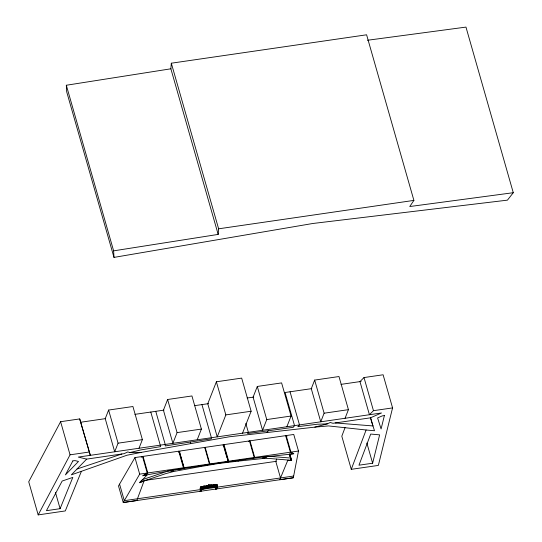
<?xml version="1.0" encoding="UTF-8"?>
<svg xmlns="http://www.w3.org/2000/svg" width="542" height="542" viewBox="0 0 542 542"><rect width="100%" height="100%" fill="white"/><g stroke="black" fill="none" stroke-linecap="round" stroke-linejoin="round"><path stroke-width="0.81" d="M170.872 68.807L66.32 85.25L113.624 250.851L218.175 234.408L170.872 68.807L171.319 63.204L366.602 34.796L413.898 200.398L409.752 206.536L513.274 192.708L465.971 27.1L367.456 40.264M218.175 234.408L218.622 228.812L171.319 63.204M207.959 485.91L208.433 487.57L206.129 487.922L205.655 486.194L206.915 486.079L204.456 486.594M262.477 457.096L218.893 463.051L174.991 469.826L184.226 468.417L183.453 467.766L147.79 472.956L143.603 475.442L167.79 471.133L142.654 479.568L147.106 474.995L142.546 475.822L147.241 473.037L142.512 456.472L134.951 457.577L118.502 485.957L123.237 502.515L293.324 477.773L298.479 451.032L293.75 434.467L286.19 435.572L290.918 452.13L293.866 453.81L267.45 456.662L262.89 458.559L270.018 458.525L291.108 460.3L290.437 457.936M216.488 486.526L217.024 484.365L215.865 484.711L216.59 487.163L209.327 487.468L201.434 489.372L201.245 487.421M216.536 486.269L216.502 488.789L215.818 488.891L216.407 487.333L216.089 486.228M217.091 486.404L216.922 487.075C215.479 484.426 217.349 484.311 216.746 486.526M217.024 484.365L217.498 486.025L216.786 488.898L215.431 489.094L216.177 487.129M372.625 463.22L379.63 434.86L370.714 434.061L358.967 465.199L372.625 463.22L366.853 443.024M392.571 407.902L373.458 410.68L369.427 414.725L359.969 381.602L364 377.557L383.106 374.779L392.571 407.902L378.363 465.409L351.27 469.331L341.812 436.208L345.071 427.557M351.27 469.331L366.107 429.996L374.495 430.754L370.41 417.835L332.984 423.282L330.227 422.489L327.354 423.851L314.807 427.137L229.178 436.805L141.238 452.387L126.889 455.253L71.334 474.86L86.645 459.121L124.071 453.674L127.817 451.94L129.904 452.577L141.238 452.387M108.61 410.057L105.236 418.668L114.694 451.791L118.068 443.18L108.61 410.057L132.925 406.52L142.383 439.643L139.009 448.248M167.62 399.495L163.427 410.199L172.884 443.322L177.085 432.618L167.62 399.495L191.936 395.958L201.394 429.074L197.2 439.786M216.38 381.785L207.769 403.749L217.234 436.872L225.838 414.908L216.38 381.785L241.671 378.106L251.129 411.229L242.525 433.187M203.297 486.133L203.602 488.22L203.297 486.133L204.517 485.95L204.822 488.037M204.348 486.384L204.517 485.95M206.251 485.605L206.516 487.793L206.251 485.605L207.464 485.429L207.728 487.617L207.464 485.429M208.69 484.717L208.257 485.815L208.731 487.468L209.158 486.37L208.69 484.717L209.95 484.534L210.425 486.188L209.991 487.285M210.73 484.948L210.994 487.143L211.204 486.608L212.423 486.431L212.213 486.967L211.949 484.772L210.73 484.948C211.4 490.374 211.827 484.345 209.774 485.652M213.602 484.629L213.907 486.716L213.602 484.629L214.815 484.453L215.12 486.54M214.646 484.887L214.815 484.453M257.294 386.446L253.094 397.157L262.558 430.273L266.752 419.569L257.294 386.446L281.603 382.909L291.068 416.032L286.867 426.737M314.658 380.077L311.284 388.689L320.749 421.812L324.116 413.2L314.658 380.077L338.974 376.541L348.431 409.664L345.058 418.275M60.101 508.681L72.811 477.4L62.154 481.052L46.436 510.679L60.101 508.681L55.48 492.529M81.354 471.432L65.291 510.937L38.184 514.9L28.726 481.777L60.602 421.703L79.708 418.925L90.324 455.334L79.708 418.925M201.509 489.501L200.872 491.059L200.188 491.16L201.509 489.501L201.19 488.396M201.936 489.202L201.136 491.174L199.774 491.37L201.373 488.369L200.899 486.716L201.909 486.736M276.732 459.074L275.783 461.391L280.512 477.949M38.184 514.9L70.06 454.826L60.602 421.703M199.944 488.518L200.899 486.716M201.035 487.014L200.669 487.719L201.319 487.041L201.719 489.08L203.961 488.328M269.408 456.445L262.538 456.994L266.779 456.73L262.335 458.579L237.918 461.167L239.029 460.354M289.408 454.189L292.998 453.701L290.37 452.211L254.706 457.401L253.297 458.369M134.951 457.577L139.68 474.135L123.237 502.515L136.787 500.537L143.996 481.147L139.375 482.746L142.471 479.562L142.844 479.575L140.236 482.251L165.357 473.749L173.318 471.587L169.781 470.869L167.81 471.039L175.012 469.724L170.473 470.741L173.921 471.445L199.144 466.804L198.575 466.235M209.971 486.14L210.242 487.305L212.593 486.906M267.084 432.252L268.229 430.788L293.276 427.306L294.53 425.626L285.065 392.503L311.786 388.614M513.274 192.708L507.434 200.147L312.781 223.494L113.989 257.396L66.686 91.788L66.32 85.25M222.958 445.314L223.534 444.684L228.263 461.249L227.694 461.872M223.392 445.253L223.968 444.623L249.469 440.91L254.205 457.475L252.796 458.437M254.205 457.475L228.697 461.181L228.121 461.818L227.45 459.453M212.288 485.307L212.762 486.96L212.288 485.307L213.765 485.165L214.239 486.818L213.609 486.987M201.434 489.372L202.2 488.586L204.93 488.247M216.339 486.364L217.498 486.025M238.548 460.415L237.45 461.222L218.731 463.471L199.625 466.723L199.063 466.167M248.534 441.554L249.469 440.91M249.035 441.486L249.977 440.836L285.641 435.646L286.955 436.398M141.171 457.272L142.512 456.472M209.198 485.679L201.312 486.824L201.78 488.484L216.942 486.276L212.762 486.96M201.312 486.824L203.894 486.601L204.361 488.254L205.899 487.956L205.404 486.228M214.666 485.043L216.468 484.623L216.983 486.418M370.41 417.835L381.46 412.977L78.299 457.082L86.645 459.121M201.035 487.841L200.506 488.024L200.974 489.683M77.032 468.999L121.808 454.006M289.293 454.155L291.664 460.585L287.816 460.219L279.774 479.731L293.324 477.773M211.543 485.497L213.765 485.165M129.904 452.577L140.866 449.914L160.669 446.628L150.791 412.042M207.566 486.032L208.853 485.815M204.436 486.465L205.432 486.303M155.764 411.317L165.229 444.433L165.235 445.937L211.312 438.824L211.4 437.719L201.942 404.596M178.393 452.028L180.019 451.777M218.622 228.812L413.898 200.398M80.548 422.259L105.636 418.607M134.904 414.352L164.009 410.118M194.517 405.673L208.507 403.641M247.138 398.018L253.737 397.062M341.053 384.359L361.128 381.439M225.838 414.908L251.129 411.229M177.085 432.618L201.394 429.074M266.752 419.569L291.068 416.032M118.068 443.18L142.383 439.643M324.116 413.2L348.431 409.664M70.06 454.826L89.166 452.042M184.226 468.417L179.497 451.859L178.725 451.201L143.054 456.391L147.79 472.956M183.955 467.692L209.463 463.979L209.578 464.514L204.734 447.421L179.226 451.134L183.955 467.692L184.727 468.342M205.282 447.888L205.167 447.36L223.534 444.684M139.68 474.135L147.241 473.037M228.263 461.249L209.896 463.918L210.018 464.447L205.167 447.36M290.918 452.13L298.479 451.032M143.766 480.598L276.413 461.296M209.815 485.591L216.468 484.623M209.158 486.37L210.425 486.188M206.726 487.258L207.938 487.082M203.772 487.786L204.984 487.61M214.076 486.289L215.289 486.113M201.373 488.369L202.383 488.396L201.854 486.574M201.617 488.66L201.143 489.372L201.793 488.701L201.143 487.001M293.656 476.039L124.301 500.679L119.572 484.114M268.229 430.788L247.531 433.553L248.351 432.34L245.817 423.458M314.807 427.137L328.513 425.917L366.107 429.996M213.135 485.327L213.819 485.266M327.354 423.851L317.28 424.244L297.815 426.676L299.502 424.901L290.045 391.778M335.241 422.95L372.971 425.944L370.667 417.868M269.469 456.344L290.627 458.037L289.503 454.094M214.632 486.777L216.515 486.926M216.407 487.333L216.847 487.373M201.78 488.484L202.2 488.586L201.726 486.926M289.442 454.284L290.627 458.037M290.417 458.098L291.108 460.3M215.912 484.866L216.123 485.51M364 377.557L373.458 410.68M285.641 435.646L290.37 452.211M290.763 457.434L291.664 460.585M289.936 454.826L290.837 457.976M249.977 440.836L254.706 457.401M223.968 444.623L228.697 461.181M223.616 446.046L226.996 457.875M216.068 484.507L216.543 486.16M214.043 485.137L214.517 486.791M213.907 485.097L214.381 486.75M211.949 484.772L212.532 486.994M203.785 486.567L204.259 488.227M203.596 486.655L204.07 488.308M178.725 451.201L183.453 467.766M204.734 447.421L204.849 447.956M190.411 442.109L190.486 443.397M113.624 250.851L113.989 257.396M384.393 415.565L381.087 428.959L377.605 417.936L382.306 415.87L384.393 415.565M72.852 460.896L65.426 474.887L78.495 461.452L74.945 460.592L72.852 460.896"/></g></svg>
